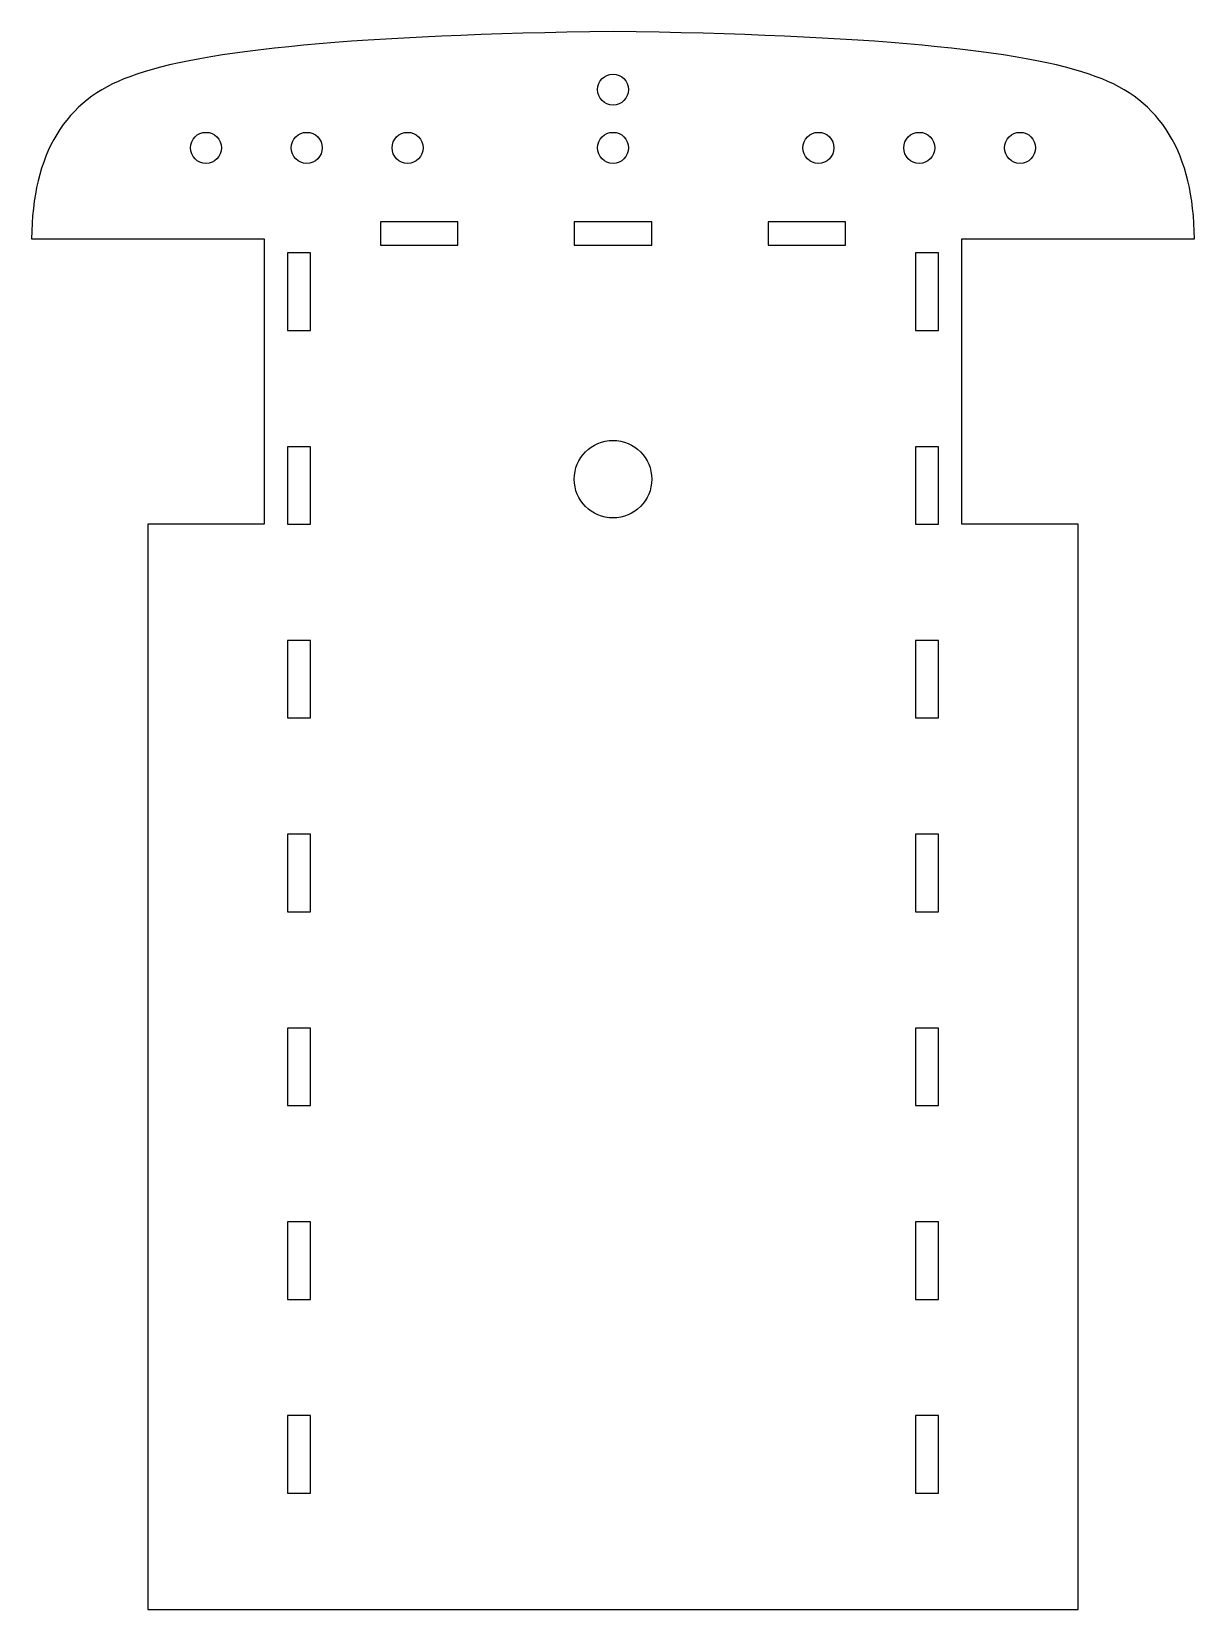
# Model space of a CAD drawing. Header units: millimetres. Extents: x -57 to 93, y -135 to 69.
import ezdxf

# ---------------------------------------------------------------- set-up
doc = ezdxf.new("R2010")
doc.units = ezdxf.units.MM

msp = doc.modelspace()

# ---------------------------------------------------------------- linework, layer by layer
at = {"color": 7, "linetype": 'Continuous', "lineweight": 25}
for p, q in [((-1.89, 44), (-11.89, 44)), ((-11.89, 44), (-11.89, 41)), ((-1.89, 41), (-1.89, 44)), ((23.11, 44), (13.11, 44)), ((13.11, 44), (13.11, 41)), ((23.11, 41), (23.11, 44)), ((48.11, 44), (38.11, 44)), ((38.11, 44), (38.11, 41)), ((48.11, 41), (48.11, 44)), ((-56.89, 41.8), (-26.89, 41.8)), ((-26.89, 41.8), (-26.89, 5)), ((-11.89, 41), (-1.89, 41)), ((13.11, 41), (23.11, 41)), ((38.11, 41), (48.11, 41)), ((63.11, 41.8), (93.11, 41.8)), ((63.11, 5), (63.11, 41.8)), ((-20.89, 40), (-23.89, 40)), ((-23.89, 40), (-23.89, 30)), ((-20.89, 30), (-20.89, 40)), ((57.11, 40), (57.11, 30)), ((60.11, 40), (57.11, 40)), ((60.11, 30), (60.11, 40)), ((-23.89, 30), (-20.89, 30)), ((57.11, 30), (60.11, 30)), ((-20.89, 15), (-23.89, 15)), ((-23.89, 15), (-23.89, 5)), ((-20.89, 5), (-20.89, 15)), ((57.11, 15), (57.11, 5)), ((60.11, 15), (57.11, 15)), ((60.11, 5), (60.11, 15)), ((-41.89, 5), (-41.89, -135)), ((-26.89, 5), (-41.89, 5)), ((-23.89, 5), (-20.89, 5)), ((57.11, 5), (60.11, 5)), ((78.11, 5), (63.11, 5)), ((78.11, -135), (78.11, 5)), ((-20.89, -10), (-23.89, -10)), ((-23.89, -10), (-23.89, -20)), ((-20.89, -20), (-20.89, -10)), ((57.11, -10), (57.11, -20)), ((60.11, -10), (57.11, -10)), ((60.11, -20), (60.11, -10)), ((-23.89, -20), (-20.89, -20)), ((57.11, -20), (60.11, -20)), ((-20.89, -35), (-23.89, -35)), ((-23.89, -35), (-23.89, -45)), ((-20.89, -45), (-20.89, -35)), ((57.11, -35), (57.11, -45)), ((60.11, -35), (57.11, -35)), ((60.11, -45), (60.11, -35)), ((-23.89, -45), (-20.89, -45)), ((57.11, -45), (60.11, -45)), ((-20.89, -60), (-23.89, -60)), ((-23.89, -60), (-23.89, -70)), ((-20.89, -70), (-20.89, -60)), ((57.11, -60), (57.11, -70)), ((60.11, -60), (57.11, -60)), ((60.11, -70), (60.11, -60)), ((-23.89, -70), (-20.89, -70)), ((57.11, -70), (60.11, -70)), ((-20.89, -85), (-23.89, -85)), ((-23.89, -85), (-23.89, -95)), ((-20.89, -95), (-20.89, -85)), ((57.11, -85), (57.11, -95)), ((60.11, -85), (57.11, -85)), ((60.11, -95), (60.11, -85)), ((-23.89, -95), (-20.89, -95)), ((57.11, -95), (60.11, -95)), ((-20.89, -110), (-23.89, -110)), ((-23.89, -110), (-23.89, -120)), ((-20.89, -120), (-20.89, -110)), ((57.11, -110), (57.11, -120)), ((60.11, -110), (57.11, -110)), ((60.11, -120), (60.11, -110)), ((-23.89, -120), (-20.89, -120)), ((57.11, -120), (60.11, -120)), ((-41.89, -135), (78.11, -135))]:
    msp.add_line(p, q, dxfattribs=at)
for centre, radius in [((18.11, 61.06), 2), ((-34.39, 53.55), 2), ((-21.39, 53.55), 2), ((-8.39, 53.55), 2), ((18.11, 53.55), 2), ((44.61, 53.55), 2), ((57.61, 53.55), 2), ((70.61, 53.55), 2), ((18.11, 10.81), 5)]:
    msp.add_circle(centre, radius, dxfattribs=at)
for points in [[(18.11, 68.55), (-14.32, 68.14), (-35.09, 66.2), (-44.22, 62.73)], [(80.43, 62.73), (71.31, 66.2), (50.53, 68.14), (18.11, 68.55)], [(-44.22, 62.73), (-52.57, 59.77), (-56.79, 52.8), (-56.89, 41.8)], [(93.11, 41.8), (93.01, 52.8), (88.79, 59.77), (80.43, 62.73)]]:
    msp.add_open_spline(points, degree=3, dxfattribs=at)

doc.saveas('drawing.dxf')
